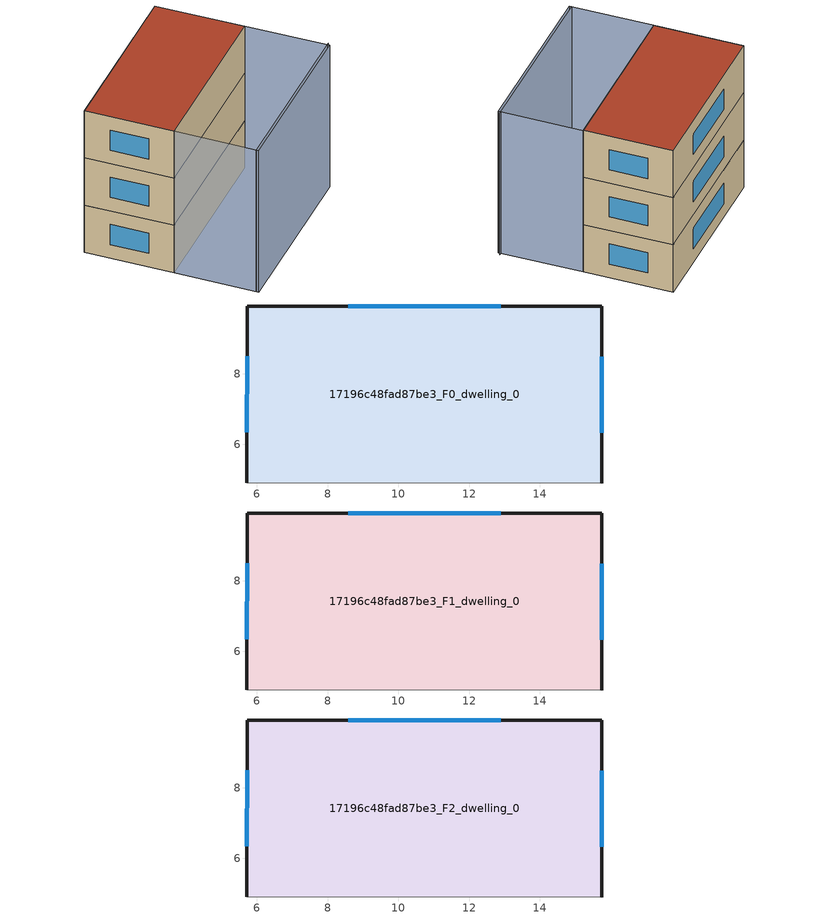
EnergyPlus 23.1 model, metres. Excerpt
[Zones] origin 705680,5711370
17196c48fad87be3_F0_dwelling_0
 floor ground (EU_floor_Construction): 15.75,9.91 15.75,4.91 5.71,4.91 5.72,9.91 z0
 wall outside (EU_wall_Construction): 15.75,4.91 15.75,9.91 5.72,9.91 5.71,4.91 z0:3
 wall adiabatic (EU_wall_Construction): 5.71,4.91 15.75,4.91 z0:3
 window (EU_Window_Construction): 5.72,8.49 5.72,6.34 / 12.89,9.91 8.58,9.91 / 15.75,6.33 15.75,8.48 z0.85:2.15
17196c48fad87be3_F1_dwelling_0
 floor to 17196c48fad87be3_F0_dwelling_0 (EU_floor_Construction): 15.75,9.91 15.75,4.91 5.71,4.91 5.72,9.91 z3
 wall outside (EU_wall_Construction): 15.75,4.91 15.75,9.91 5.72,9.91 5.71,4.91 z3:6
 wall adiabatic (EU_wall_Construction): 5.71,4.91 15.75,4.91 z3:6
 window (EU_Window_Construction): 5.72,8.49 5.72,6.34 / 12.89,9.91 8.58,9.91 / 15.75,6.33 15.75,8.48 z3.85:5.15
17196c48fad87be3_F2_dwelling_0
 floor to 17196c48fad87be3_F1_dwelling_0 (EU_floor_Construction): 15.75,9.91 15.75,4.91 5.71,4.91 5.72,9.91 z6
 wall outside (EU_wall_Construction): 15.75,4.91 15.75,9.91 5.72,9.91 5.71,4.91 z6:9
 wall adiabatic (EU_wall_Construction): 5.71,4.91 15.75,4.91 z6:9
 window (EU_Window_Construction): 5.72,8.49 5.72,6.34 / 12.89,9.91 8.58,9.91 / 15.75,6.33 15.75,8.48 z6.85:8.15
 roof outside (EU_roof_Construction): 15.75,4.91 15.75,9.91 5.72,9.91 5.71,4.91 z9
shading: 5.68,0.34 15.91,0.32 / 5.69,4.91 15.77,4.91 / 15.77,4.91 15.77,0.2 / 15.77,0.2 5.68,0.2 / 5.68,0.2 5.69,4.91 z0:9
[Building]
EU S2 Campaign: North Axis=0; Terrain=City; Solar Distribution=FullExterior
[Site:Location]
London: Latitude=51.5; Longitude=-0.5; Time Zone=0; Elevation=25
[SizingPeriod:WeatherFileDays]
AnnualSizingPeriod: Begin Month=1; Begin Day of Month=1; End Month=12; End Day of Month=31; Day of Week for Start Day=Monday; Use Weather File Daylight Saving Period=No; Use Weather File Rain and Snow Indicators=No
[MATERIAL]
EU_InternalMass_Material: Roughness=MediumRough; Thickness=0.1; Conductivity=1; Density=1800; Specific Heat=900; Thermal Absorptance=0.9; Solar Absorptance=0.7; Visible Absorptance=0.7
[MATERIAL:NOMASS] Roughness=MediumRough; Thermal Absorptance=0.9; Solar Absorptance=0.7; Visible Absorptance=0.7
Name | Thermal Resistance
EU_wall_NoMass | 0.71061
EU_roof_NoMass | 2.41608
EU_floor_NoMass | 1.75078
[WINDOWMATERIAL:SIMPLEGLAZINGSYSTEM]
EU_Window_SimpleGlazing: UFactor=2.64892; Solar Heat Gain Coefficient=0.76; Visible Transmittance=0.76
[CONSTRUCTION]
EU_wall_Construction: EU_wall_NoMass
EU_roof_Construction: EU_roof_NoMass
EU_floor_Construction: EU_floor_NoMass
EU_Window_Construction: EU_Window_SimpleGlazing
EU_InternalMass_Construction: EU_InternalMass_Material
[ZONE] Type=1; Multiplier=1; Ceiling Height=autocalculate; Volume=150.465; Floor Area=autocalculate; Part of Total Floor Area=Yes
17196c48fad87be3_F0_dwelling_0; 17196c48fad87be3_F1_dwelling_0; 17196c48fad87be3_F2_dwelling_0
[INTERNALMASS] Construction=EU_InternalMass_Construction; Surface Area=50.155
Name | Zone or ZoneList
17196c48fad87be3_F0_dwelling_0_EU_InternalMass | 17196c48fad87be3_F0_dwelling_0
17196c48fad87be3_F1_dwelling_0_EU_InternalMass | 17196c48fad87be3_F1_dwelling_0
17196c48fad87be3_F2_dwelling_0_EU_InternalMass | 17196c48fad87be3_F2_dwelling_0
[OTHEREQUIPMENT] Fuel Type=Electricity; Design Level Calculation Method=Watts/Area; Power per Zone Floor Area=1; Fraction Latent=0; Fraction Radiant=0; Fraction Lost=0; Carbon Dioxide Generation Rate=0; EndUse Subcategory=EU_Step8_InternalGains
Name | Zone or ZoneList or Space or SpaceList | Schedule
EU_Step8_InternalGain_17196c48fad87be3_F0_dwelling_0_f000 | 17196c48fad87be3_F0_dwelling_0 | EU_Step8_GainSchedule_17196c48fad87be3_F0_dwelling_0_f000
EU_Step8_InternalGain_17196c48fad87be3_F1_dwelling_0_f000 | 17196c48fad87be3_F1_dwelling_0 | EU_Step8_GainSchedule_17196c48fad87be3_F1_dwelling_0_f000
EU_Step8_InternalGain_17196c48fad87be3_F2_dwelling_0_f000 | 17196c48fad87be3_F2_dwelling_0 | EU_Step8_GainSchedule_17196c48fad87be3_F2_dwelling_0_f000
[ZONEVENTILATION:DESIGNFLOWRATE] Schedule=EU_AlwaysOn; Design Flow Rate Calculation Method=AirChanges/Hour; Air Changes per Hour=0.496673; Ventilation Type=Natural; Fan Pressure Rise=0; Fan Total Efficiency=1; Constant Term Coefficient=1; Temperature Term Coefficient=0; Velocity Term Coefficient=0; Velocity Squared Term Coefficient=0; Minimum Indoor Temperature=-100; Maximum Indoor Temperature=100; Delta Temperature=-100; Minimum Outdoor Temperature=-100; Maximum Outdoor Temperature=100; Maximum Wind Speed=40
Name | Zone or ZoneList or Space or SpaceList
EU_ConstantAir_17196c48fad87be3_F0_dwelling_0 | 17196c48fad87be3_F0_dwelling_0
EU_ConstantAir_17196c48fad87be3_F1_dwelling_0 | 17196c48fad87be3_F1_dwelling_0
EU_ConstantAir_17196c48fad87be3_F2_dwelling_0 | 17196c48fad87be3_F2_dwelling_0
[HVACTEMPLATE:THERMOSTAT] Constant Heating Setpoint=20; Constant Cooling Setpoint=50
EU_HeatOnly_17196c48fad87be3_F0_dwelling_0; EU_HeatOnly_17196c48fad87be3_F1_dwelling_0; EU_HeatOnly_17196c48fad87be3_F2_dwelling_0
[HVACTEMPLATE:ZONE:IDEALLOADSAIRSYSTEM] System Availability Schedule=EU_AlwaysOn; Maximum Heating Supply Air Temperature=50; Minimum Cooling Supply Air Temperature=13; Maximum Heating Supply Air Humidity Ratio=0.0156; Minimum Cooling Supply Air Humidity Ratio=0.0077; Heating Limit=NoLimit; Cooling Limit=NoLimit; Heating Availability Schedule=EU_AlwaysOn; Cooling Availability Schedule=EU_CoolingOff; Dehumidification Control Type=ConstantSensibleHeatRatio; Cooling Sensible Heat Ratio=0.7; Dehumidification Setpoint=60; Humidification Control Type=None; Humidification Setpoint=30; Outdoor Air Method=None; Outdoor Air Flow Rate per Person=0.00944; Outdoor Air Flow Rate per Zone Floor Area=0; Outdoor Air Flow Rate per Zone=0; Demand Controlled Ventilation Type=None; Outdoor Air Economizer Type=NoEconomizer; Heat Recovery Type=None; Sensible Heat Recovery Effectiveness=0.7; Latent Heat Recovery Effectiveness=0.65
Name | Template Thermostat
17196c48fad87be3_F0_dwelling_0 | EU_HeatOnly_17196c48fad87be3_F0_dwelling_0
17196c48fad87be3_F1_dwelling_0 | EU_HeatOnly_17196c48fad87be3_F1_dwelling_0
17196c48fad87be3_F2_dwelling_0 | EU_HeatOnly_17196c48fad87be3_F2_dwelling_0
[SIZING:ZONE] Zone Cooling Design Supply Air Temperature Input Method=SupplyAirTemperature; Zone Cooling Design Supply Air Temperature=13; Zone Heating Design Supply Air Temperature Input Method=SupplyAirTemperature; Zone Heating Design Supply Air Temperature=50; Zone Cooling Design Supply Air Humidity Ratio=0.008; Zone Heating Design Supply Air Humidity Ratio=0.008; Cooling Design Air Flow Method=DesignDay; Cooling Design Air Flow Rate=0; Cooling Minimum Air Flow per Zone Floor Area=0.000762; Cooling Minimum Air Flow=0; Cooling Minimum Air Flow Fraction=0.2; Heating Design Air Flow Method=DesignDay; Heating Design Air Flow Rate=0; Heating Maximum Air Flow per Zone Floor Area=0.002032; Heating Maximum Air Flow=0.141576; Heating Maximum Air Flow Fraction=0.3; Account for Dedicated Outdoor Air System=No; Dedicated Outdoor Air System Control Strategy=NeutralSupplyAir; Dedicated Outdoor Air Low Setpoint Temperature for Design=autosize; Dedicated Outdoor Air High Setpoint Temperature for Design=autosize; Zone Load Sizing Method=Sensible Load Only No Latent Load; Zone Latent Cooling Design Supply Air Humidity Ratio Input Method=HumidityRatioDifference; Zone Cooling Design Supply Air Humidity Ratio Difference=0.005; Zone Latent Heating Design Supply Air Humidity Ratio Input Method=HumidityRatioDifference; Zone Humidification Design Supply Air Humidity Ratio Difference=0.005
17196c48fad87be3_F0_dwelling_0; 17196c48fad87be3_F1_dwelling_0; 17196c48fad87be3_F2_dwelling_0
[SCHEDULE:CONSTANT]
Name | Hourly Value
EU_AlwaysOn | 1
EU_CoolingOff | 0
[SCHEDULE:FILE] Column Number=1; Rows to Skip at Top=0; Number of Hours of Data=8760; Column Separator=Comma; Interpolate to Timestep=No; Minutes per Item=60; Adjust Schedule for Daylight Savings=Yes
Name | File
EU_Step8_GainSchedule_17196c48fad87be3_F0_dwelling_0_f000 | ../../schedules/17196c48fad87be3/17196c48fad87be3_F0_dwelling_0_f000_gain.csv
EU_Step8_GainSchedule_17196c48fad87be3_F1_dwelling_0_f000 | ../../schedules/17196c48fad87be3/17196c48fad87be3_F1_dwelling_0_f000_gain.csv
EU_Step8_GainSchedule_17196c48fad87be3_F2_dwelling_0_f000 | ../../schedules/17196c48fad87be3/17196c48fad87be3_F2_dwelling_0_f000_gain.csv
